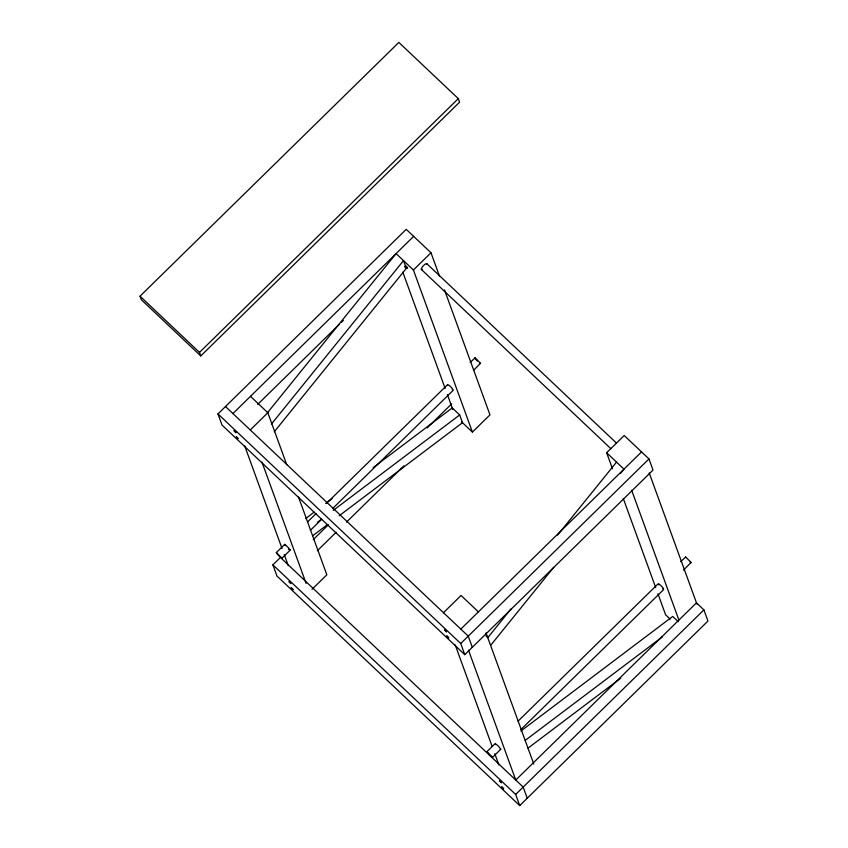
<?xml version="1.0" encoding="UTF-8"?>
<svg xmlns="http://www.w3.org/2000/svg" width="848" height="848" viewBox="0 0 848 848"><rect width="100%" height="100%" fill="white"/><g stroke="black" fill="none" stroke-linecap="round" stroke-linejoin="round"><path stroke-width="1.27" d="M267.353 412.881L396.069 253.594L413.411 269.993L472.4 432.077L489.974 414.852L444.49 289.889M271.466 424.021L403.5 260.622L406.319 268.371L274.286 431.759M557.581 535.067L616.538 462.107M511.037 608.896L487.78 637.675L485.925 635.915M620.651 473.248L623.969 469.135L606.627 452.737L624.202 435.512L648.974 458.938L653.024 470.078L464.778 654.667L222.017 425.06L217.968 413.919L406.213 229.342L430.985 252.768L439.54 276.278M490.6 645.413L553.712 567.312M140.037 296.175L398.846 42.4L458.302 98.633L459.595 102.173L200.775 355.948L141.33 299.726L140.037 296.175L199.492 352.408L200.775 355.948M199.492 352.408L458.302 98.633M232.924 413.559L413.644 236.369M257.686 404.401L339.571 324.106M341.458 322.261L343.334 320.417M250.266 429.968L267.83 412.732L250.499 396.334M413.411 269.993L430.985 252.768M290.44 549.896L281.928 558.238L278.812 555.822L276.331 552.557L284.843 544.215M307.538 521.965L316.05 513.612M326.448 503.415L447.5 384.716M470.195 362.467L475.103 357.814L480.509 363.304L473.905 370.004M468.478 650.14L515.764 780.054L696.473 602.843L703.904 609.871L707.963 621.022L519.718 805.6L276.957 576.004L272.897 564.853L280.434 557.475L523.195 787.071L527.244 798.212M310.294 530.424L321.646 519.294M332.999 508.164L453.097 390.398M313.272 539.582L328.335 524.817M427.159 427.911L451.634 403.913M317.332 550.723L336.158 532.268M346.503 522.114L403.924 465.817M312.032 589.328L326.83 574.817L298.454 496.875M443.483 612.712L461.058 595.476L478.389 611.885M460.824 629.11L641.544 451.91M464.778 654.667L460.729 643.515L648.974 458.938M501.009 749.049L492.497 757.402L489.381 754.974L486.9 751.72L495.412 743.367M518.107 721.118L658.069 583.88M680.774 561.62L685.672 556.977L691.088 562.457L683.53 570.079M520.873 729.577L663.666 589.561M519.718 805.6L515.658 794.459L703.904 609.871M305.715 518.52L314.152 512.15M325.738 503.405L332.066 498.624M373.184 467.598L452.249 407.93L459.68 414.958L462.499 422.707L339.158 515.785M317.364 522.368L321.583 519.177M333.179 510.432L459.68 414.958M312.806 535.682L327.561 524.541M520.916 731.008L672.708 616.443L678.283 621.722M525.177 740.421L662.224 636.996M527.997 748.169L620.768 678.156M480.53 363.516L479.48 362.976M276.331 552.557L281.928 558.238M691.099 562.669L690.049 562.129M486.9 751.72L492.497 757.402M500.14 749.187C501.581 748.975 495.338 742.647 495.285 744.268M452.217 389.709C455.355 391.331 447.755 383.126 447.871 385.151M662.776 588.851C666.327 590.643 656.818 581.06 658.811 584.834M288.437 549.165C293.609 552.96 283.179 541.607 285.108 545.667M426.671 263.569L616.114 442.741M421.435 269.516L610.867 448.677M404.464 266.611L406.319 268.371M461.45 421.721L472.4 432.077M670.185 619.135L665.627 614.821L657.963 593.78M225.494 406.531L468.255 636.138L472.315 647.278M217.968 413.919L460.729 643.515M272.897 564.853L515.658 794.459M477.403 361.089L476.046 359.616M475.516 358.958L474.922 357.835M685.714 557.571L685.502 556.988M649.197 472.94L696.929 604.094M631.622 490.176L678.909 620.079M606.627 452.737L612.489 468.817M623.291 498.518L655.716 587.6M402.821 272.155L445.158 388.458M447.405 394.638L452.811 409.489M486.052 632.915L533.784 764.059M455.196 644.872L492.116 746.335M494.819 753.755L498.878 764.885M267.83 412.732L286.751 464.704M261.968 462.128L306.107 583.382M244.637 445.73L282.013 548.423M284.26 554.613L288.309 565.743M422.378 269.335A3.986 1.092 -46.6 0 1 422.951 266.187A3.986 1.092 -46.6 0 1 426.915 264.194M405.757 266.039L407.559 267.936L405.757 266.039M234.112 430.731L235.924 432.628L234.112 430.731M236.327 436.805L238.129 438.702L236.444 436.868M289.051 581.664L290.853 583.562L289.168 581.728M291.267 587.749L293.069 589.646L291.267 587.749M444.67 629.873L446.483 631.771L444.67 629.873M446.885 635.947L448.687 637.844L446.885 635.947M499.61 780.807L501.412 782.704L499.61 780.807M501.825 786.891L503.627 788.788L501.825 786.891"/></g></svg>
